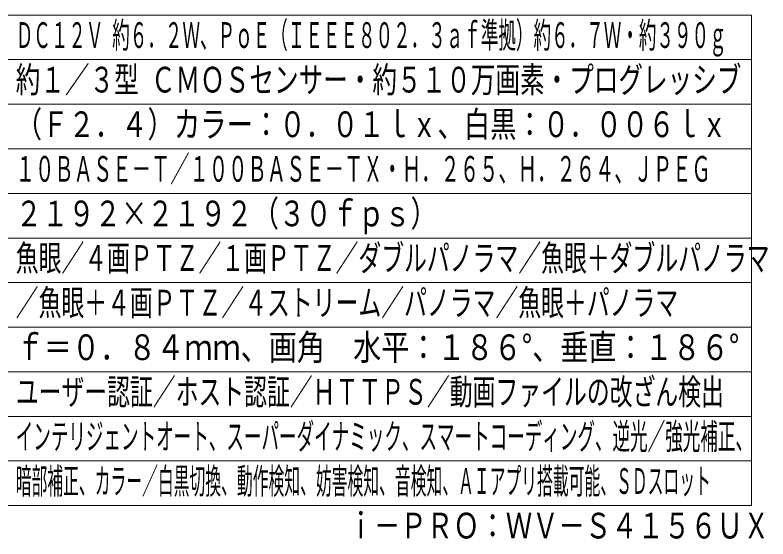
# Model space of a CAD drawing. Units: millimetres on the paper. Extents: x -63 to 64, y -58 to 59.
# Drawn here: x -20.1 to 64.3, y -58.3 to 0.4 of the extents above; entities that cross this region are included whole.
import ezdxf
from ezdxf.enums import TextEntityAlignment as Align

# ---------------------------------------------------------------- set-up
doc = ezdxf.new("R2010")
doc.units = ezdxf.units.MM
doc.layers.add('0-0_MOJI1', color=7, linetype='Continuous', lineweight=9)
doc.layers.add('0-2_WAKU', color=4, linetype='Continuous', lineweight=9)
doc.layers.add('0-1_相当品', color=4, linetype='Continuous')
doc.styles.add('ＭＳ ゴシック', font='')
doc.styles.get('ＭＳ ゴシック').set_extended_font_data('MS Gothic')

msp = doc.modelspace()

# ---------------------------------------------------------------- linework, layer by layer
at = {"layer": '0-2_WAKU', "color": 3}
for p, q in [((-62.529, 0.411), (62.471, 0.411)), ((62.471, -54.589), (62.471, 0.411)), ((-62.529, -54.589), (62.471, -54.589))]:
    msp.add_line(p, q, dxfattribs=at)
at = {"layer": '0-2_WAKU'}
for p, q in [((-62.529, -4.589), (62.471, -4.589)), ((-62.529, -9.589), (62.471, -9.589)), ((-62.529, -14.589), (62.471, -14.589)), ((-62.529, -19.589), (62.471, -19.589)), ((62.471, -24.589), (-62.529, -24.589)), ((-62.529, -29.589), (62.471, -29.589)), ((-62.529, -34.589), (62.471, -34.589)), ((-62.529, -39.589), (62.471, -39.589)), ((-62.529, -44.589), (62.471, -44.589)), ((-62.529, -49.589), (62.471, -49.589))]:
    msp.add_line(p, q, dxfattribs=at)

# ---------------------------------------------------------------- texts
at = {"layer": '0-0_MOJI1', "style": 'ＭＳ ゴシック'}
for s, height, width, p in [('ＤＣ１２Ｖ 約６．２Ｗ、ＰｏＥ（ＩＥＥＥ８０２．３ａｆ準拠）約６．７Ｗ・約３９０ｇ', 2.886, 0.5, (-20.029, -4.144)), ('約１／３型 ＣＭＯＳセンサー・約５１０万画素・プログレッシブ', 2.889, 0.7, (-20.029, -9.144)), ('（Ｆ２．４）カラー：０．０１ｌｘ、白黒：０．００６ｌｘ', 2.889, 0.75, (-20.029, -14.144)), ('１０ＢＡＳＥ－Ｔ／１００ＢＡＳＥ－ＴＸ・Ｈ．２６５、Ｈ．２６４、ＪＰＥＧ', 2.886, 0.55, (-20.029, -19.144)), ('２１９２×２１９２（３０ｆｐｓ）', 2.886, 0.75, (-20.029, -24.144)), ('魚眼／４画ＰＴＺ／１画ＰＴＺ／ダブルパノラマ／魚眼＋ダブルパノラマ', 2.889, 0.65, (-20.029, -29.144)), ('／魚眼＋４画ＰＴＺ／４ストリーム／パノラマ／魚眼＋パノラマ', 2.889, 0.65, (-20.029, -34.144)), ('ｆ＝０．８４ｍｍ、画角\u3000水平：１８６°、垂直：１８６°', 2.889, 0.8, (-20.029, -39.144)), ('ユーザー認証／ホスト認証／ＨＴＴＰＳ／動画ファイルの改ざん検出', 2.889, 0.65, (-20.029, -44.144)), ('インテリジェントオート、スーパーダイナミック、スマートコーディング、逆光／強光補正、', 2.886, 0.5, (-20.029, -49.144)), ('暗部補正、カラー／白黒切換、動作検知、妨害検知、音検知、ＡＩアプリ搭載可能、ＳＤスロット', 2.886, 0.45, (-20.029, -54.144))]:
    msp.add_text(s, height=height, dxfattribs=dict(at, width=width)).set_placement(p, align=Align.BOTTOM_LEFT)
at = {"layer": '0-1_相当品', "style": 'ＭＳ ゴシック', "width": 0.75}
msp.add_text('ｉ－ＰＲＯ：ＷＶ－Ｓ４１５６ＵＸ', height=2.889, dxfattribs=at).set_placement((17.191, -59.144), align=Align.BOTTOM_LEFT)

doc.saveas('drawing.dxf')
